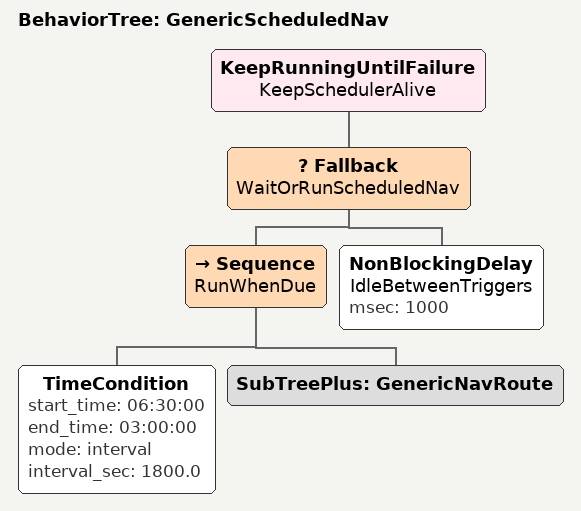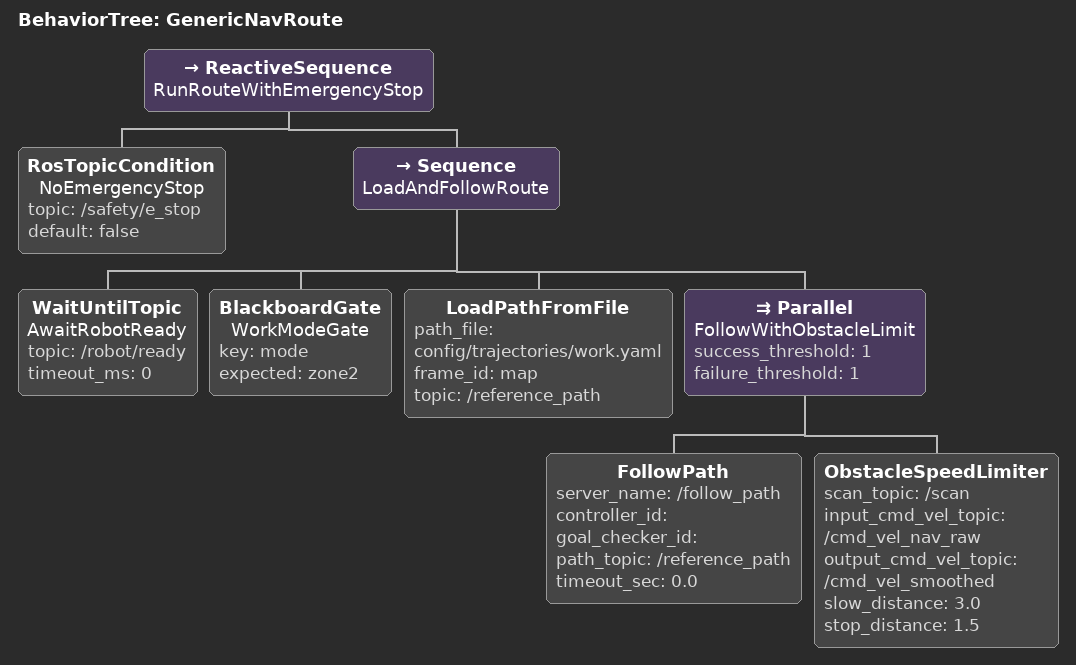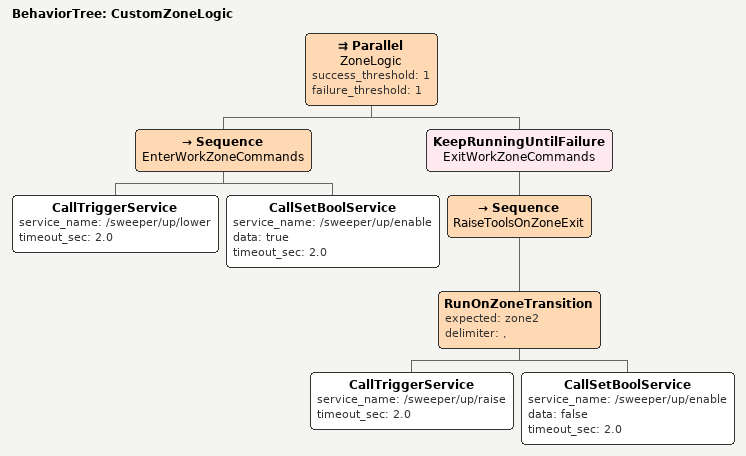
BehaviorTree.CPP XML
<?xml version="1.0" encoding="UTF-8"?>
<root main_tree_to_execute="GenericScheduledNav">

  <!-- 启动黑板：BlackboardGate 读取 mode；设为 zone2 使示例开箱即通过门控。 -->

  <BehaviorTree ID="GenericScheduledNav">
    <!-- 保持调度存活，直到路径跟随失败为止。 -->
    <KeepRunningUntilFailure name="KeepSchedulerAlive">
      <Fallback name="WaitOrRunScheduledNav">
        <!-- 到点触发：interval 模式每 1800 秒放行一次。 -->
        <Sequence name="RunWhenDue">
          <TimeCondition start_time="06:30:00" end_time="03:00:00"
                         mode="interval" interval_sec="1800.0"/>
          <SubTreePlus ID="GenericNavRoute"/>
        </Sequence>
        <NonBlockingDelay name="IdleBetweenTriggers" msec="1000"/>
      </Fallback>
    </KeepRunningUntilFailure>
  </BehaviorTree>

  <BehaviorTree ID="GenericNavRoute">
    <!-- 急停门控：/safety/e_stop 一触发即可打断当前跟随。 -->
    <ReactiveSequence name="RunRouteWithEmergencyStop">
      <RosTopicCondition name="NoEmergencyStop" topic="/safety/e_stop" default="false"/>
      <Sequence name="LoadAndFollowRoute">
        <!-- 就绪门控：先等 /robot/ready 发布，再校验工作模式。 -->
        <WaitUntilTopic name="AwaitRobotReady" topic="/robot/ready" timeout_ms="0"/>
        <BlackboardGate name="WorkModeGate" key="mode" expected="zone2"/>
        <!-- 通用轨迹加载：读 YAML → 发布到 /reference_path。 -->
        <LoadPathFromFile path_file="config/trajectories/work.yaml"
                          frame_id="map" topic="/reference_path"/>
        <!-- 通用路径跟随：消费 /reference_path，发给 nav2 FollowPath 动作服务器。 -->
        <Parallel name="FollowWithObstacleLimit" success_threshold="1" failure_threshold="1">
          <FollowPath server_name="/follow_path" controller_id=""
                      goal_checker_id="" path_topic="/reference_path"
                      timeout_sec="0.0"/>
          <ObstacleSpeedLimiter scan_topic="/scan"
                                input_cmd_vel_topic="/cmd_vel_nav_raw"
                                output_cmd_vel_topic="/cmd_vel_smoothed"
                                slow_distance="3.0" stop_distance="1.5"/>
        </Parallel>
      </Sequence>
    </ReactiveSequence>
  </BehaviorTree>

  <!-- 自定义层：真正绑定机器人业务的分区/清扫语义，作为少量自定义节点保留。
       用 BT_PLUGIN_DIR 指向你的插件目录即可注册，无需加入通用核心。
       若能用通用节点组合表达的可直接用组合。 -->
  <BehaviorTree ID="CustomZoneLogic">
    <Parallel name="ZoneLogic" success_threshold="1" failure_threshold="1">
      <Sequence name="EnterWorkZoneCommands">
        <CallTriggerService service_name="/sweeper/up/lower" timeout_sec="2.0"/>
        <CallSetBoolService service_name="/sweeper/up/enable" data="true" timeout_sec="2.0"/>
      </Sequence>
      <KeepRunningUntilFailure name="ExitWorkZoneCommands">
        <Sequence name="RaiseToolsOnZoneExit">
          <RunOnZoneTransition expected="zone2" delimiter=",">
            <CallTriggerService service_name="/sweeper/up/raise" timeout_sec="2.0"/>
            <CallSetBoolService service_name="/sweeper/up/enable" data="false" timeout_sec="2.0"/>
          </RunOnZoneTransition>
        </Sequence>
      </KeepRunningUntilFailure>
    </Parallel>
  </BehaviorTree>

</root>
